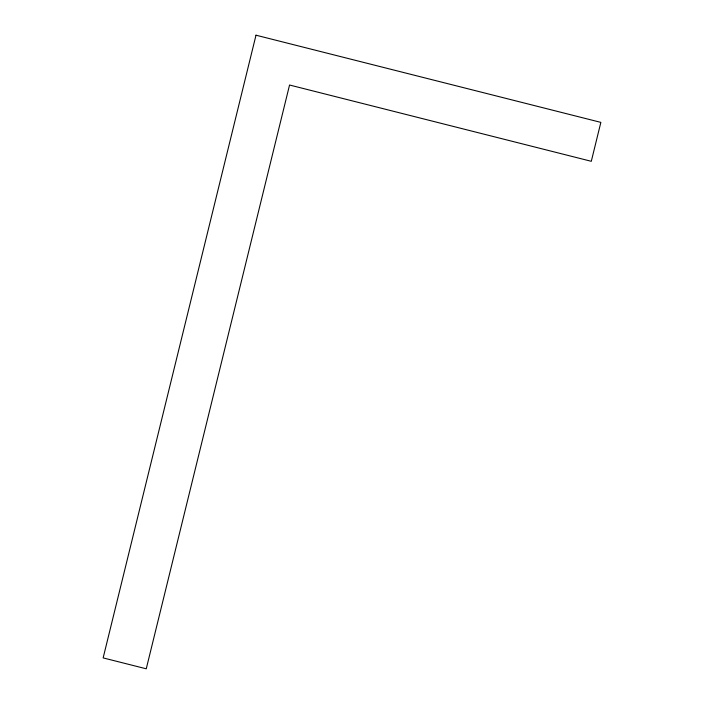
<?xml version="1.0" encoding="UTF-8"?>
<svg xmlns="http://www.w3.org/2000/svg" width="704" height="704" viewBox="0 0 704 704"><rect width="100%" height="100%" fill="white"/><g stroke="black" fill="none" stroke-linecap="round" stroke-linejoin="round"><path stroke-width="1.06" d="M256.001 35.2L103.145 657.906L146.256 668.8L289.555 85.017L591.298 161.304L600.855 122.382L256.001 35.2"/></g></svg>
